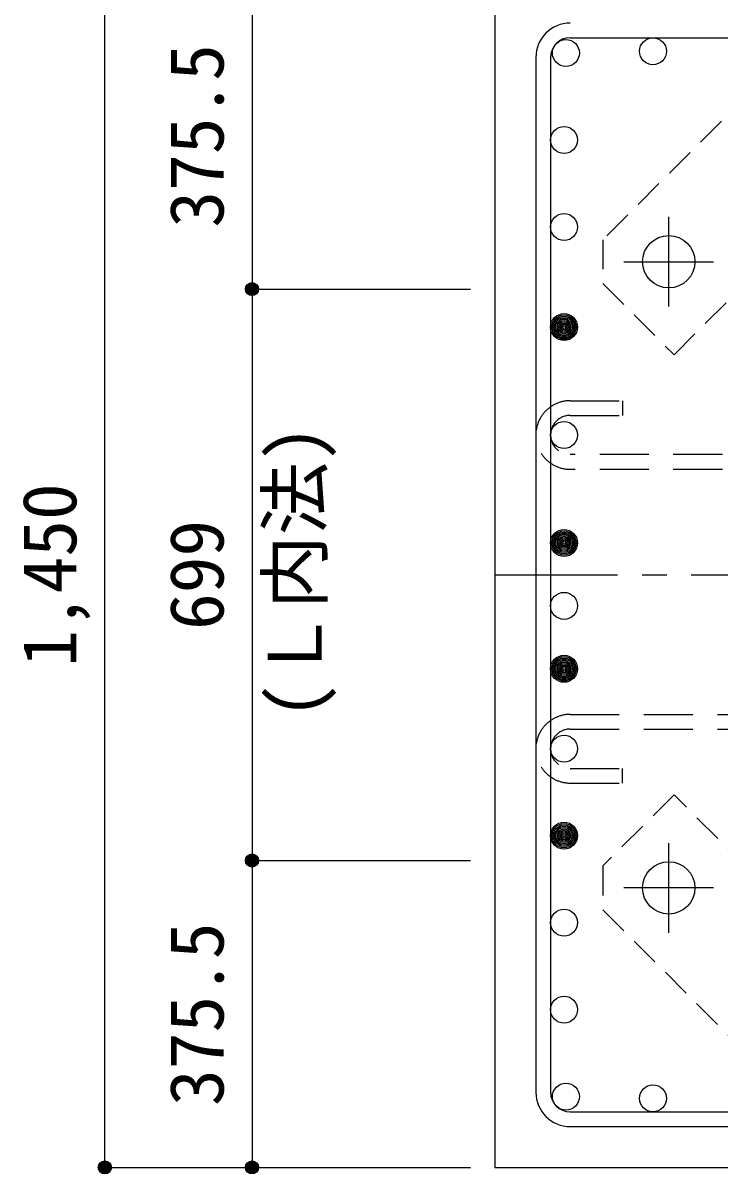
# Model space of a CAD drawing. Units: millimetres at full size, sheet at 1:30. Extents: x -5973 to 5954, y -4195 to 4201.
# Drawn here: x -750 to 103, y -2408 to -1000 of the extents above; entities that cross this region are included whole.
import ezdxf
from ezdxf.enums import TextEntityAlignment as Align

# ---------------------------------------------------------------- set-up
doc = ezdxf.new("R2010")
doc.units = ezdxf.units.MM
doc.header["$LTSCALE"] = 30
doc.header["$PDMODE"] = 32
doc.header["$PDSIZE"] = 15
for name, pattern in [('CHAIN1', [8, 5, -1, 1, -1]), ('DASHED1', [1.8, 1.2, -0.6]), ('DASHED2', [3, 2, -1])]:
    doc.linetypes.add(name, pattern=pattern)
for name, color, linetype in [('0-1_躯体線', 2, 'Continuous'), ('0-2_アンカーボルト', 4, 'CHAIN1'), ('0-3_立上り筋', 4, 'Continuous'), ('0-4_フープ筋', 7, 'Continuous'), ('0-7_文字', 4, 'Continuous'), ('0-9_プレート', 4, 'DASHED1'), ('0-C', 7, 'DASHED2'), ('0-D_寸法', 4, 'Continuous')]:
    doc.layers.add(name, color=color, linetype=linetype)
doc.styles.add('ＭＳ ゴシック', font='')
doc.styles.get('ＭＳ ゴシック').set_extended_font_data('MS Gothic')

msp = doc.modelspace()

# ---------------------------------------------------------------- linework, layer by layer
at = {"layer": '0-1_躯体線'}
for p, q in [((-172.56, -949.89), (-172.56, -2399.89)), ((-172.56, -2399.89), (237.94, -2399.89))]:
    msp.add_line(p, q, dxfattribs=at)
at = {"layer": '0-2_アンカーボルト'}
for p, q in [((39.94, -1346.6), (39.94, -1237.1)), ((-14.87, -1291.89), (94.63, -1291.89)), ((39.94, -2112.7), (39.94, -2003.2)), ((94.64, -2057.89), (-14.86, -2057.89))]:
    msp.add_line(p, q, dxfattribs=at)
at = {"layer": '0-2_アンカーボルト', "color": 3, "linetype": 'Continuous'}
for centre in [(39.94, -1291.89), (39.94, -2057.89)]:
    msp.add_circle(centre, 32, dxfattribs=at)
at = {"layer": '0-3_立上り筋', "color": 3}
for centre in [(-85.87, -1036.59), (20.52, -1034.39), (-88.06, -1142.98), (-88.06, -1249.36), (-88.06, -1371.89), (-88.06, -1503.89), (-88.06, -1635.89), (-88.06, -1712.89), (-88.06, -1789.89), (-88.06, -1887.66), (-88.06, -1994.05), (-88.06, -2100.43), (-88.06, -2206.81), (-85.87, -2313.2), (20.52, -2315.39)]:
    msp.add_circle(centre, 16.5, dxfattribs=at)
at = {"layer": '0-3_立上り筋'}
for centre, radius in [((-88.06, -1371.89), 14.85), ((-88.06, -1371.89), 13.2), ((-88.06, -1371.89), 11.55), ((-88.06, -1371.89), 9.9), ((-88.06, -1371.89), 8.25), ((-88.06, -1371.89), 6.6), ((-88.06, -1371.89), 4.95), ((-88.06, -1371.89), 3.3), ((-88.06, -1371.89), 1.65), ((-88.06, -1635.89), 14.85), ((-88.06, -1635.89), 13.2), ((-88.06, -1635.89), 11.55), ((-88.06, -1635.89), 9.9), ((-88.06, -1635.89), 8.25), ((-88.06, -1635.89), 6.6), ((-88.06, -1635.89), 4.95), ((-88.06, -1635.89), 3.3), ((-88.06, -1635.89), 1.65), ((-88.06, -1789.89), 14.85), ((-88.06, -1789.89), 13.2), ((-88.06, -1789.89), 11.55), ((-88.06, -1789.89), 9.9), ((-88.06, -1789.89), 8.25), ((-88.06, -1789.89), 6.6), ((-88.06, -1789.89), 4.95), ((-88.06, -1789.89), 3.3), ((-88.06, -1789.89), 1.65), ((-88.06, -1994.05), 14.85), ((-88.06, -1994.05), 13.2), ((-88.06, -1994.05), 11.55), ((-88.06, -1994.05), 9.9), ((-88.06, -1994.05), 8.25), ((-88.06, -1994.05), 6.6), ((-88.06, -1994.05), 4.95), ((-88.06, -1994.05), 3.3), ((-88.06, -1994.05), 1.65)]:
    msp.add_circle(centre, radius, dxfattribs=at)
at = {"layer": '0-4_フープ筋'}
for p, q in [((-80.56, -1017.89), (1185.44, -1017.89)), ((-122.56, -1041.89), (-122.56, -2307.89)), ((-104.56, -1041.89), (-104.56, -2307.89)), ((-80.56, -2331.89), (1185.44, -2331.89)), ((-80.56, -2349.89), (1185.44, -2349.89))]:
    msp.add_line(p, q, dxfattribs=at)
for centre, radius, start, end in [((-80.56, -1041.89), 42, 90, 180), ((-80.56, -1041.89), 24, 90, 180), ((-80.56, -2307.89), 42, 180, 270), ((-80.56, -2307.89), 24, 180, 270)]:
    msp.add_arc(centre, radius, start, end, dxfattribs=at)
at = {"layer": '0-9_プレート'}
for points in [[(191.64, -1260.39), (283.24, -1168.79), (196.24, -1081.89), (142.54, -1081.89), (-40.66, -1264.99), (-40.66, -1318.69)], [(-40.66, -1318.69), (46.34, -1405.69), (137.94, -1314.09)], [(137.94, -2035.69), (46.34, -1944.09), (-40.56, -2031.09), (-40.56, -2084.79), (142.54, -2268), (196.24, -2268)]]:
    msp.add_lwpolyline(points, dxfattribs=at)
at = {"layer": '0-C'}
for p, q in [((-80.56, -1479.89), (-16.56, -1479.89)), ((1185.44, -1527.89), (-80.56, -1527.89)), ((1185.44, -1545.89), (-80.56, -1545.89)), ((-80.56, -1845.66), (1185.44, -1845.66)), ((-80.56, -1863.66), (1185.44, -1863.66)), ((-80.56, -1911.66), (-16.56, -1911.66)), ((-16.56, -1929.66), (-16.56, -1911.66)), ((-80.56, -1929.66), (-16.56, -1929.66))]:
    msp.add_line(p, q, dxfattribs=at)
msp.add_lwpolyline([(-80.56, -1461.89), (-16.56, -1461.89), (-16.56, -1479.89)], dxfattribs=at)
for centre, radius in [((-80.56, -1503.89), 42), ((-80.56, -1503.89), 24), ((-80.56, -1887.66), 42), ((-80.56, -1887.66), 24)]:
    msp.add_arc(centre, radius, 90, 270, dxfattribs=at)
at = {"layer": '0-D_寸法'}
for p, q in [((-649.6, -2399.89), (-649.6, -949.89)), ((-469.6, -949.89), (-469.6, -1325.39)), ((-469.6, -1325.39), (-202.56, -1325.39)), ((-469.6, -1325.39), (-469.6, -2024.39)), ((-469.6, -2024.39), (-202.56, -2024.39)), ((-469.6, -2024.39), (-469.6, -2399.89)), ((-649.6, -2399.89), (-469.6, -2399.89)), ((-469.6, -2399.89), (-202.56, -2399.89)), ((-469.6, -2399.89), (-202.56, -2399.89))]:
    msp.add_line(p, q, dxfattribs=at)
at = {"layer": '0-D_寸法', "linetype": 'CHAIN1'}
msp.add_line((-172.56, -1674.89), (1277.44, -1674.89), dxfattribs=at)
at = {"layer": '0-D_寸法'}
for centre, radius in [((-469.6, -1325.39), 8), ((-469.6, -1325.39), 7.2), ((-469.6, -1325.39), 6.4), ((-469.6, -1325.39), 5.6), ((-469.6, -1325.39), 4.8), ((-469.6, -1325.39), 4), ((-469.6, -1325.39), 3.2), ((-469.6, -1325.39), 2.4), ((-469.6, -1325.39), 1.6), ((-469.6, -1325.39), 0.8), ((-469.6, -2024.39), 8), ((-469.6, -2024.39), 7.2), ((-469.6, -2024.39), 6.4), ((-469.6, -2024.39), 5.6), ((-469.6, -2024.39), 4.8), ((-469.6, -2024.39), 4), ((-469.6, -2024.39), 3.2), ((-469.6, -2024.39), 2.4), ((-469.6, -2024.39), 1.6), ((-469.6, -2024.39), 0.8), ((-649.6, -2399.89), 8), ((-649.6, -2399.89), 7.2), ((-649.6, -2399.89), 6.4), ((-469.6, -2399.89), 8), ((-469.6, -2399.89), 7.2), ((-469.6, -2399.89), 6.4), ((-649.6, -2399.89), 5.6), ((-649.6, -2399.89), 4.8), ((-649.6, -2399.89), 4), ((-649.6, -2399.89), 3.2), ((-649.6, -2399.89), 2.4), ((-649.6, -2399.89), 1.6), ((-649.6, -2399.89), 0.8), ((-469.6, -2399.89), 5.6), ((-469.6, -2399.89), 4.8), ((-469.6, -2399.89), 4), ((-469.6, -2399.89), 3.2), ((-469.6, -2399.89), 2.4), ((-469.6, -2399.89), 1.6), ((-469.6, -2399.89), 0.8)]:
    msp.add_circle(centre, radius, dxfattribs=at)
at = {"layer": '0-D_寸法', "color": 7}
for p in [(-469.6, -1325.39), (-469.6, -1325.39), (-469.6, -2024.39), (-469.6, -2024.39), (-649.6, -2399.89), (-469.6, -2399.89), (-469.6, -2399.89)]:
    msp.add_point(p, dxfattribs=at)

# ---------------------------------------------------------------- texts
at = {"layer": '0-7_文字', "style": 'ＭＳ ゴシック'}
msp.add_text('(Ｌ内法)', height=65.98, rotation=90, dxfattribs=at).set_placement((-364.55, -1851.49), align=Align.BOTTOM_LEFT)
at = {"layer": '0-D_寸法', "style": 'ＭＳ ゴシック'}
for s, p in [('375.5', (-484.6, -1250.14)), ('1,450', (-664.6, -1787.39)), ('699', (-484.6, -1742.39)), ('375.5', (-484.6, -2324.64))]:
    msp.add_text(s, height=65.98, rotation=90, dxfattribs=at).set_placement(p, align=Align.BOTTOM_LEFT)

doc.saveas('drawing.dxf')
